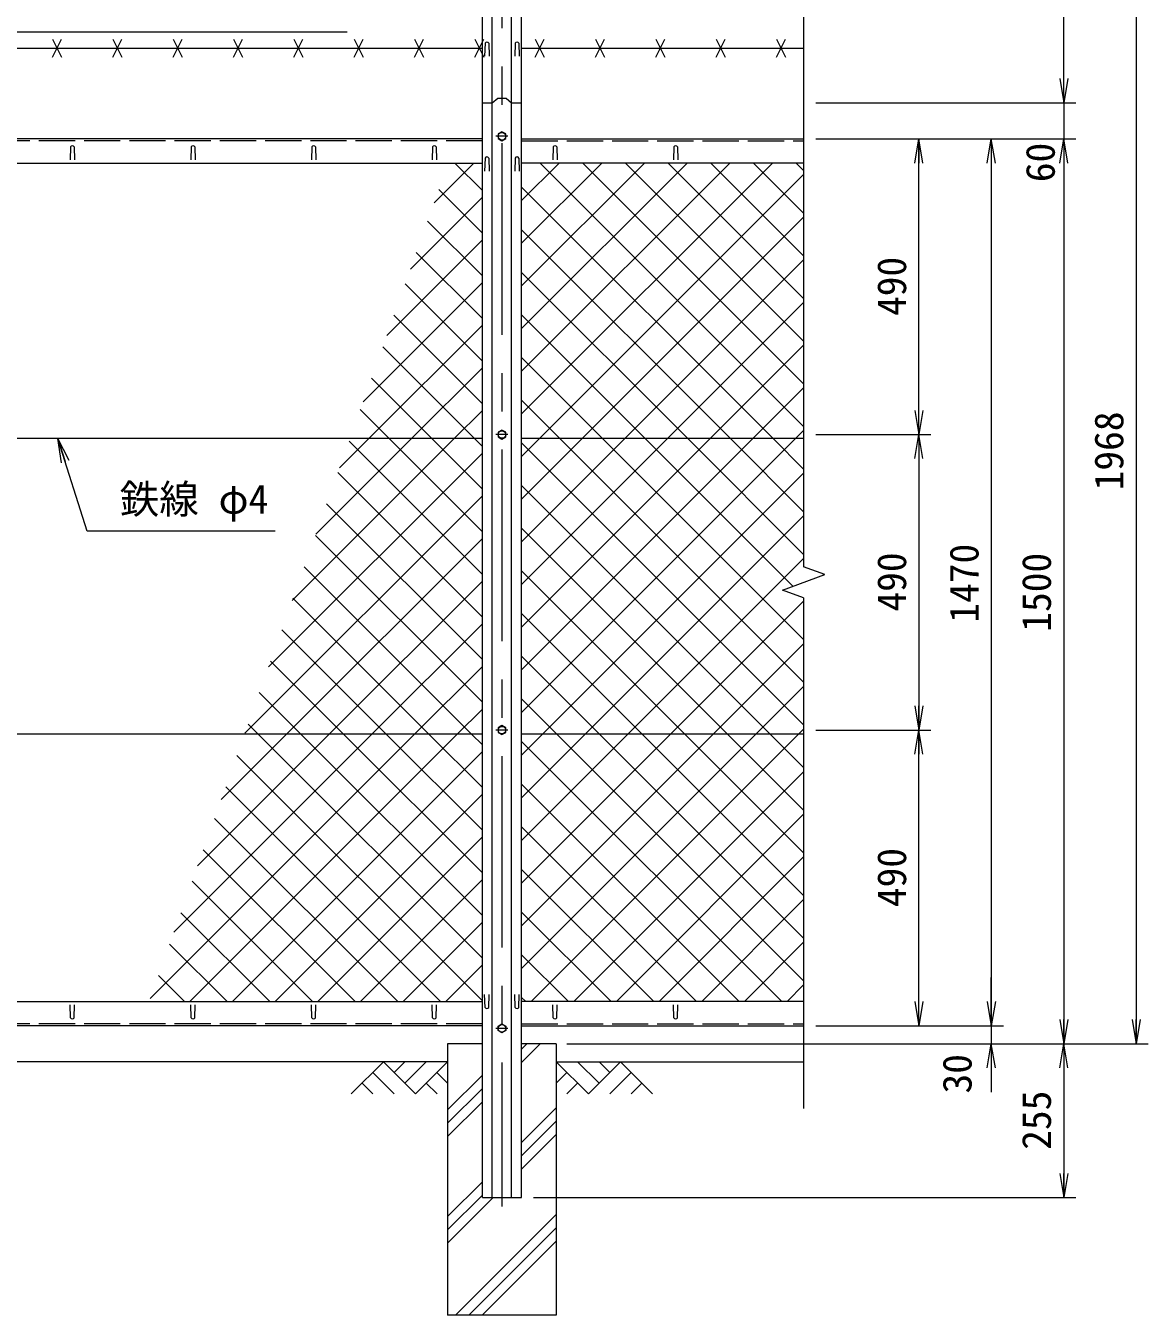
# Model space of a CAD drawing. Units: millimetres at full size. Extents: x -4200 to 4200, y -2970 to 2970.
# Drawn here: x -2169 to -309, y -456 to 1682 of the extents above; entities that cross this region are included whole.
import ezdxf
from ezdxf.enums import TextEntityAlignment as Align

# ---------------------------------------------------------------- set-up
doc = ezdxf.new("R2010")
doc.units = ezdxf.units.MM
doc.header["$LTSCALE"] = 10
doc.linetypes.add('DASHED', pattern=[7.5, 6, -1.5])
doc.linetypes.add('USER1', pattern=[50.8, 31.75, -6.35, 6.35, -6.35])
for name, color, linetype, lineweight in [('0-0_D-STR1', 1, 'Continuous', 18), ('0-1_D-BMK', 2, 'USER1', 13), ('0-2_D-STR-DIM', 7, 'Continuous', 13), ('0-3_D-STR3', 3, 'Continuous', 13), ('0-4_D-BGD', 7, 'Continuous', 18), ('0-5_D-STR4', 7, 'Continuous', 18), ('0-6_D-DCR-HCH', 7, 'Continuous', 13), ('0-7_D-STR-TXT', 7, 'Continuous', 13), ('0-8_0', 7, 'Continuous', 18), ('0-A_D-STR2', 7, 'Continuous', 13)]:
    doc.layers.add(name, color=color, linetype=linetype, lineweight=lineweight)
doc.styles.add('ＭＳ ゴシック', font='')
doc.styles.get('ＭＳ ゴシック').set_extended_font_data('MS Gothic')

# ---------------------------------------------------------------- blocks, each defined once
blk = doc.blocks.new('_Open')
at = {"layer": '0-8_0'}
blk.add_line((-10, 1.667), (0, 0), dxfattribs=at)
blk.add_lwpolyline([(-10, -1.667), (0, 0), (-10, 0)], dxfattribs=at)

msp = doc.modelspace()

# ---------------------------------------------------------------- linework, layer by layer
at = {"layer": '0-0_D-STR1'}
for p, q in [((-1412.47, -261.08), (-1412.47, 1961.85)), ((-1395.97, -261.08), (-1395.97, 1961.85)), ((-1363.97, -261.08), (-1363.97, 1961.85)), ((-1347.47, -261.08), (-1347.47, 1961.85)), ((-1407.97, 1652.52), (-1408.72, 1631.02)), ((-1401.97, 1652.52), (-1401.22, 1631.02)), ((-1357.97, 1652.52), (-1358.72, 1631.02)), ((-1351.97, 1652.52), (-1351.22, 1631.02)), ((-1412.47, 1493.92), (-3354.97, 1493.92)), ((-2094.97, 1480.79), (-2095.72, 1459.29)), ((-2088.97, 1480.79), (-2088.22, 1459.29)), ((-1894.97, 1480.79), (-1895.72, 1459.29)), ((-1888.97, 1480.79), (-1888.22, 1459.29)), ((-1694.97, 1480.79), (-1695.72, 1459.29)), ((-1688.97, 1480.79), (-1688.22, 1459.29)), ((-1494.97, 1480.79), (-1495.72, 1459.29)), ((-1488.97, 1480.79), (-1488.22, 1459.29)), ((-1347.47, 1493.92), (-879.97, 1493.92)), ((-1294.97, 1480.79), (-1295.72, 1459.29)), ((-1288.97, 1480.79), (-1288.22, 1459.29)), ((-1094.97, 1480.79), (-1095.72, 1459.29)), ((-1088.97, 1480.79), (-1088.22, 1459.29)), ((-3354.97, 1453.92), (-1412.47, 1453.92)), ((-1407.97, 1462.3), (-1408.72, 1440.8)), ((-1401.97, 1462.3), (-1401.22, 1440.8)), ((-1357.97, 1462.3), (-1358.72, 1440.8)), ((-1351.97, 1462.3), (-1351.22, 1440.8)), ((-879.97, 1453.92), (-1347.47, 1453.92)), ((-1407.97, 54.25), (-1408.72, 75.75)), ((-1401.97, 54.25), (-1401.22, 75.75)), ((-1357.97, 54.25), (-1358.72, 75.75)), ((-1351.97, 54.25), (-1351.22, 75.75)), ((-3354.97, 63.92), (-1412.47, 63.92)), ((-2094.97, 37.05), (-2095.72, 58.55)), ((-2088.97, 37.05), (-2088.22, 58.55)), ((-1894.97, 37.05), (-1895.72, 58.55)), ((-1888.97, 37.05), (-1888.22, 58.55)), ((-1694.97, 37.05), (-1695.72, 58.55)), ((-1688.97, 37.05), (-1688.22, 58.55)), ((-1494.97, 37.05), (-1495.72, 58.55)), ((-1488.97, 37.05), (-1488.22, 58.55)), ((-879.97, 63.92), (-1347.47, 63.92)), ((-1294.97, 37.05), (-1295.72, 58.55)), ((-1288.97, 37.05), (-1288.22, 58.55)), ((-1094.97, 37.05), (-1095.72, 58.55)), ((-1088.97, 37.05), (-1088.22, 58.55)), ((-1412.47, 23.92), (-3354.97, 23.92)), ((-1347.47, 23.92), (-879.97, 23.92)), ((-1412.47, -261.08), (-1347.47, -261.08))]:
    msp.add_line(p, q, dxfattribs=at)
at = {"layer": '0-0_D-STR1', "linetype": 'DASHED'}
for p, q in [((-1412.47, 1490.92), (-3354.97, 1490.92)), ((-1347.47, 1490.92), (-879.97, 1490.92)), ((-1412.47, 26.92), (-3354.97, 26.92)), ((-1347.47, 26.92), (-879.97, 26.92))]:
    msp.add_line(p, q, dxfattribs=at)
at = {"layer": '0-0_D-STR1'}
msp.add_lwpolyline([(-1412.47, 1553.92), (-1395.97, 1553.92), (-1386.97, 1561.68), (-1372.97, 1561.68), (-1363.97, 1553.92), (-1347.47, 1553.92)], dxfattribs=at)
for centre, start, end in [((-1404.97, 1651.27), 22.61986, 157.38014), ((-1354.97, 1651.27), 22.61986, 157.38014), ((-2091.97, 1479.54), 22.61986, 157.38014), ((-1891.97, 1479.54), 22.61986, 157.38014), ((-1691.97, 1479.54), 22.61986, 157.38014), ((-1491.97, 1479.54), 22.61986, 157.38014), ((-1291.97, 1479.54), 22.61986, 157.38014), ((-1091.97, 1479.54), 22.61986, 157.38014), ((-1404.97, 1461.05), 22.61986, 157.38014), ((-1354.97, 1461.05), 22.61986, 157.38014), ((-1404.97, 55.5), 202.61986, 337.38014), ((-1354.97, 55.5), 202.61986, 337.38014), ((-2091.97, 38.3), 202.61986, 337.38014), ((-1891.97, 38.3), 202.61986, 337.38014), ((-1691.97, 38.3), 202.61986, 337.38014), ((-1491.97, 38.3), 202.61986, 337.38014), ((-1291.97, 38.3), 202.61986, 337.38014), ((-1091.97, 38.3), 202.61986, 337.38014)]:
    msp.add_arc(centre, 3.25, start, end, dxfattribs=at)
at = {"layer": '0-1_D-BMK'}
for p, q in [((-1379.97, 1994.85), (-1379.97, -276.08)), ((-1369.97, 1498.42), (-1389.97, 1498.42)), ((-1369.97, 1003.92), (-1389.97, 1003.92)), ((-1369.97, 513.92), (-1389.97, 513.92)), ((-1369.97, 19.42), (-1389.97, 19.42))]:
    msp.add_line(p, q, dxfattribs=at)
at = {"layer": '0-2_D-STR-DIM'}
for p, q in [((-879.97, 1988.37), (-879.97, 784.57)), ((-448.93, 1553.92), (-448.93, 1961.85)), ((-328.93, 1961.85), (-328.93, -6.08)), ((-448.93, 1593.92), (-448.93, 1633.92)), ((-859.97, 1553.92), (-428.93, 1553.92)), ((-859.97, 1553.92), (-428.93, 1553.92)), ((-448.93, 1553.92), (-448.93, 1493.92)), ((-859.97, 1493.92), (-668.93, 1493.92)), ((-859.97, 1493.92), (-548.93, 1493.92)), ((-859.97, 1493.92), (-428.93, 1493.92)), ((-859.97, 1493.92), (-428.93, 1493.92)), ((-688.93, 1003.92), (-688.93, 1493.92)), ((-568.93, 1493.92), (-568.93, 23.92)), ((-448.93, 1493.92), (-448.93, -6.08)), ((-448.93, 1453.92), (-448.93, 1413.92)), ((-859.97, 1003.92), (-668.93, 1003.92)), ((-859.97, 1003.92), (-668.93, 1003.92)), ((-688.93, 1003.92), (-688.93, 513.92)), ((-915.21, 746.09), (-844.74, 771.74)), ((-844.74, 771.74), (-879.97, 784.57)), ((-879.97, 733.27), (-915.21, 746.09)), ((-879.97, 733.27), (-879.97, -113.39)), ((-859.97, 513.92), (-668.93, 513.92)), ((-859.97, 513.92), (-668.93, 513.92)), ((-688.93, 23.92), (-688.93, 513.92)), ((-568.93, 63.92), (-568.93, 103.92)), ((-859.97, 23.92), (-668.93, 23.92)), ((-859.97, 23.92), (-548.93, 23.92)), ((-859.97, 23.92), (-548.93, 23.92)), ((-568.93, 23.92), (-568.93, -6.08)), ((-1272.2, -6.08), (-428.93, -6.08)), ((-1269.97, -6.08), (-548.93, -6.08)), ((-1269.97, -6.08), (-428.93, -6.08)), ((-1269.97, -6.08), (-308.93, -6.08)), ((-448.93, -6.08), (-448.93, -261.08)), ((-568.93, -46.08), (-568.93, -86.08)), ((-1327.47, -261.08), (-428.93, -261.08))]:
    msp.add_line(p, q, dxfattribs=at)
at = {"layer": '0-3_D-STR3'}
for p, q in [((-2124.97, 1659.55), (-2109.97, 1629.55)), ((-2124.97, 1629.55), (-2109.97, 1659.55)), ((-2024.97, 1659.55), (-2009.97, 1629.55)), ((-2024.97, 1629.55), (-2009.97, 1659.55)), ((-1924.97, 1659.55), (-1909.97, 1629.55)), ((-1924.97, 1629.55), (-1909.97, 1659.55)), ((-1824.97, 1659.55), (-1809.97, 1629.55)), ((-1824.97, 1629.55), (-1809.97, 1659.55)), ((-1724.97, 1659.55), (-1709.97, 1629.55)), ((-1724.97, 1629.55), (-1709.97, 1659.55)), ((-1624.97, 1659.55), (-1609.97, 1629.55)), ((-1624.97, 1629.55), (-1609.97, 1659.55)), ((-1524.97, 1659.55), (-1509.97, 1629.55)), ((-1524.97, 1629.55), (-1509.97, 1659.55)), ((-1424.97, 1659.55), (-1409.97, 1629.55)), ((-1424.97, 1629.55), (-1409.97, 1659.55)), ((-1324.97, 1659.55), (-1309.97, 1629.55)), ((-1324.97, 1629.55), (-1309.97, 1659.55)), ((-1224.97, 1659.55), (-1209.97, 1629.55)), ((-1224.97, 1629.55), (-1209.97, 1659.55)), ((-1124.97, 1659.55), (-1109.97, 1629.55)), ((-1124.97, 1629.55), (-1109.97, 1659.55)), ((-1024.97, 1659.55), (-1009.97, 1629.55)), ((-1024.97, 1629.55), (-1009.97, 1659.55)), ((-924.97, 1659.55), (-909.97, 1629.55)), ((-924.97, 1629.55), (-909.97, 1659.55)), ((-3354.97, 1644.55), (-1412.47, 1644.55)), ((-1347.47, 1644.55), (-879.97, 1644.55)), ((-1379.97, 1505.92), (-1386.47, 1502.17)), ((-1386.47, 1502.17), (-1386.47, 1494.66)), ((-1373.47, 1502.17), (-1379.97, 1505.92)), ((-1373.47, 1494.66), (-1373.47, 1502.17)), ((-1386.47, 1494.66), (-1379.97, 1490.91)), ((-1379.97, 1490.91), (-1373.47, 1494.66)), ((-1379.97, 1011.42), (-1386.47, 1007.67)), ((-1386.47, 1007.67), (-1386.47, 1000.16)), ((-1373.47, 1007.67), (-1379.97, 1011.42)), ((-1373.47, 1000.16), (-1373.47, 1007.67)), ((-1412.47, 997.17), (-3354.97, 997.17)), ((-1386.47, 1000.16), (-1379.97, 996.41)), ((-1379.97, 996.41), (-1373.47, 1000.16)), ((-879.97, 997.17), (-1347.47, 997.17)), ((-1412.47, 507.17), (-3354.97, 507.17)), ((-879.97, 507.17), (-1347.47, 507.17))]:
    msp.add_line(p, q, dxfattribs=at)
for points in [[(-1373.47, 517.67), (-1379.97, 521.42), (-1386.47, 517.67), (-1386.47, 510.16), (-1379.97, 506.41), (-1373.47, 510.16)], [(-1373.47, 15.66), (-1379.97, 11.91), (-1386.47, 15.66), (-1386.47, 23.17), (-1379.97, 26.92), (-1373.47, 23.17)]]:
    msp.add_lwpolyline(points, close=True, dxfattribs=at)
for centre in [(-1379.97, 1498.42), (-1379.97, 1003.92), (-1379.97, 513.92), (-1379.97, 19.42)]:
    msp.add_circle(centre, 6.25, dxfattribs=at)
at = {"layer": '0-4_D-BGD'}
for p, q in [((-1469.97, -36.08), (-3289.97, -36.08)), ((-1289.97, -36.08), (-879.97, -36.08))]:
    msp.add_line(p, q, dxfattribs=at)
at = {"layer": '0-5_D-STR4'}
for p, q in [((-1469.97, -6.08), (-1469.97, -456.08)), ((-1412.47, -6.08), (-1469.97, -6.08)), ((-1289.97, -6.08), (-1347.47, -6.08)), ((-1289.97, -6.08), (-1289.97, -456.08)), ((-1289.97, -456.08), (-1469.97, -456.08))]:
    msp.add_line(p, q, dxfattribs=at)
at = {"layer": '0-6_D-DCR-HCH'}
for p, q in [((-1347.47, -37.14), (-1316.41, -6.08)), ((-1347.47, -15.05), (-1338.51, -6.08)), ((-1576.4, -36.08), (-1629.61, -89.29)), ((-1576.4, -36.08), (-1523.19, -89.29)), ((-1558.66, -53.82), (-1540.92, -36.08)), ((-1540.92, -71.56), (-1505.45, -36.08)), ((-1523.19, -89.29), (-1469.97, -36.08)), ((-1236.76, -89.29), (-1289.97, -36.08)), ((-1219.03, -71.56), (-1254.5, -36.08)), ((-1183.55, -36.08), (-1236.76, -89.29)), ((-1201.2, -53.91), (-1219.03, -36.08)), ((-1183.55, -36.08), (-1130.34, -89.29)), ((-1594.14, -53.82), (-1558.5, -89.29)), ((-1487.71, -53.82), (-1469.97, -71.48)), ((-1469.97, -115.45), (-1412.47, -57.95)), ((-1272.24, -53.82), (-1289.97, -71.48)), ((-1165.81, -53.82), (-1201.45, -89.29)), ((-1611.87, -71.56), (-1594.05, -89.29)), ((-1505.45, -71.56), (-1487.63, -89.29)), ((-1469.97, -137.55), (-1412.47, -80.05)), ((-1254.5, -71.56), (-1272.32, -89.29)), ((-1148.08, -71.56), (-1165.89, -89.29)), ((-1469.97, -159.64), (-1412.47, -102.14)), ((-1347.47, -169.73), (-1289.97, -112.23)), ((-1347.47, -191.82), (-1289.97, -134.32)), ((-1347.47, -213.92), (-1289.97, -156.42)), ((-1469.97, -292.23), (-1412.47, -234.73)), ((-1469.97, -314.32), (-1412.47, -256.82)), ((-1469.97, -336.42), (-1394.64, -261.08)), ((-1457.05, -456.08), (-1289.97, -289)), ((-1434.96, -456.08), (-1289.97, -311.1)), ((-1412.86, -456.08), (-1289.97, -333.2))]:
    msp.add_line(p, q, dxfattribs=at)
at = {"layer": '0-7_D-STR-TXT'}
for points in [[(-1636.43, 1670.8), (-2334.3, 1670.8), (-2388.31, 1495.83)], [(-1755.92, 843.54), (-2067.25, 843.54), (-2115.34, 995.26)]]:
    msp.add_lwpolyline(points, dxfattribs=at)
at = {"layer": '0-A_D-STR2'}
for p, q in [((-1492.55, 1388.06), (-1426.69, 1453.92)), ((-1412.47, 1408.52), (-1457.87, 1453.92)), ((-1347.47, 1391.71), (-1285.27, 1453.92)), ((-1347.47, 1321), (-1214.56, 1453.92)), ((-1347.47, 1250.29), (-1143.85, 1453.92)), ((-1347.47, 1179.58), (-1073.14, 1453.92)), ((-1347.47, 1108.87), (-1002.43, 1453.92)), ((-1347.47, 1038.16), (-931.72, 1453.92)), ((-879.97, 1017.44), (-1316.45, 1453.92)), ((-879.97, 1088.15), (-1245.74, 1453.92)), ((-879.97, 1158.86), (-1175.03, 1453.92)), ((-879.97, 1229.57), (-1104.32, 1453.92)), ((-879.97, 1300.28), (-1033.61, 1453.92)), ((-879.97, 1370.99), (-962.9, 1453.92)), ((-879.97, 1441.7), (-892.19, 1453.92)), ((-1531.74, 1278.16), (-1412.47, 1397.42)), ((-1412.47, 1337.81), (-1484.71, 1410.04)), ((-1412.47, 1267.1), (-1503.3, 1357.92)), ((-1247.05, 997.17), (-879.97, 1364.24)), ((-1570.94, 1168.25), (-1412.47, 1326.71)), ((-1412.47, 1196.38), (-1521.89, 1305.8)), ((-1176.34, 997.17), (-879.97, 1293.53)), ((-1610.13, 1058.35), (-1412.47, 1256)), ((-1412.47, 1125.67), (-1540.47, 1253.67)), ((-1105.63, 997.17), (-879.97, 1222.82)), ((-1412.47, 1054.96), (-1559.06, 1201.55)), ((-1600.6, 997.17), (-1412.47, 1185.29)), ((-1425.39, 997.17), (-1577.65, 1149.43)), ((-1034.91, 997.17), (-879.97, 1152.11)), ((-1529.89, 997.17), (-1412.47, 1114.58)), ((-1213.26, 997.17), (-1347.47, 1131.38)), ((-1496.1, 997.17), (-1596.24, 1097.3)), ((-1283.97, 997.17), (-1347.47, 1060.67)), ((-1566.81, 997.17), (-1614.82, 1045.18)), ((-1459.18, 997.17), (-1412.47, 1043.87)), ((-1727.71, 728.64), (-1459.18, 997.17)), ((-1688.51, 838.54), (-1529.89, 997.17)), ((-1649.32, 948.45), (-1600.6, 997.17)), ((-1412.47, 772.12), (-1633.41, 993.06)), ((-1412.47, 842.83), (-1566.81, 997.17)), ((-1412.47, 913.54), (-1496.1, 997.17)), ((-1412.47, 984.25), (-1425.39, 997.17)), ((-1347.47, 896.74), (-1247.05, 997.17)), ((-1347.47, 826.03), (-1176.34, 997.17)), ((-1347.47, 755.32), (-1105.63, 997.17)), ((-1347.47, 684.61), (-1034.91, 997.17)), ((-879.97, 522.46), (-1347.47, 989.96)), ((-879.97, 593.17), (-1283.97, 997.17)), ((-879.97, 663.88), (-1213.26, 997.17)), ((-1766.9, 618.74), (-1412.47, 973.16)), ((-1412.47, 701.41), (-1652, 940.94)), ((-935.39, 507.17), (-1347.47, 919.25)), ((-1312.78, 507.17), (-879.97, 939.98)), ((-1806.09, 508.83), (-1412.47, 902.45)), ((-1412.47, 630.7), (-1670.59, 888.81)), ((-1242.07, 507.17), (-879.97, 869.26)), ((-1412.47, 559.99), (-1689.17, 836.69)), ((-1006.1, 507.17), (-1347.47, 848.54)), ((-1737.05, 507.17), (-1412.47, 831.74)), ((-1171.36, 507.17), (-879.97, 798.55)), ((-1430.36, 507.17), (-1707.76, 784.57)), ((-1076.81, 507.17), (-1347.47, 777.83)), ((-845.96, 771.3), (-847.37, 772.7)), ((-1666.34, 507.17), (-1412.47, 761.03)), ((-1501.07, 507.17), (-1726.35, 732.44)), ((-1100.65, 507.17), (-879.97, 727.84)), ((-1147.52, 507.17), (-1347.47, 707.12)), ((-1595.63, 507.17), (-1412.47, 690.32)), ((-1571.78, 507.17), (-1744.94, 680.32)), ((-1029.94, 507.17), (-879.97, 657.13)), ((-1642.5, 507.17), (-1763.53, 628.2)), ((-1218.23, 507.17), (-1347.47, 636.41)), ((-1524.91, 507.17), (-1412.47, 619.61)), ((-1713.21, 507.17), (-1782.11, 576.07)), ((-1288.94, 507.17), (-1347.47, 565.7)), ((-1783.92, 507.17), (-1800.7, 523.95)), ((-1962.86, 69.22), (-1524.91, 507.17)), ((-1923.67, 179.12), (-1595.63, 507.17)), ((-1884.48, 289.03), (-1666.34, 507.17)), ((-1845.28, 398.93), (-1737.05, 507.17)), ((-1412.47, 135.72), (-1783.92, 507.17)), ((-1412.47, 206.44), (-1713.21, 507.17)), ((-1412.47, 277.15), (-1642.5, 507.17)), ((-1412.47, 347.86), (-1571.78, 507.17)), ((-1412.47, 418.57), (-1501.07, 507.17)), ((-1412.47, 489.28), (-1430.36, 507.17)), ((-1347.47, 472.48), (-1312.78, 507.17)), ((-1347.47, 401.76), (-1242.07, 507.17)), ((-1347.47, 331.05), (-1171.36, 507.17)), ((-1347.47, 260.34), (-1100.65, 507.17)), ((-1347.47, 189.63), (-1029.94, 507.17)), ((-916.4, 63.92), (-1347.47, 494.99)), ((-879.97, 98.2), (-1288.94, 507.17)), ((-879.97, 168.91), (-1218.23, 507.17)), ((-879.97, 239.62), (-1147.52, 507.17)), ((-879.97, 310.33), (-1076.81, 507.17)), ((-879.97, 381.04), (-1006.1, 507.17)), ((-879.97, 451.75), (-935.39, 507.17)), ((-1826.74, 63.92), (-1412.47, 478.19)), ((-1412.47, 65.01), (-1819.29, 471.83)), ((-1261.06, 63.92), (-879.97, 445)), ((-1482.09, 63.92), (-1837.88, 419.7)), ((-1756.03, 63.92), (-1412.47, 407.48)), ((-987.11, 63.92), (-1347.47, 424.28)), ((-1552.8, 63.92), (-1856.46, 367.58)), ((-1190.35, 63.92), (-879.97, 374.29)), ((-1057.82, 63.92), (-1347.47, 353.57)), ((-1685.32, 63.92), (-1412.47, 336.76)), ((-1623.51, 63.92), (-1875.05, 315.46)), ((-1119.64, 63.92), (-879.97, 303.58)), ((-1128.53, 63.92), (-1347.47, 282.86)), ((-1694.22, 63.92), (-1893.64, 263.34)), ((-1614.61, 63.92), (-1412.47, 266.05)), ((-1048.93, 63.92), (-879.97, 232.87)), ((-1764.93, 63.92), (-1912.23, 211.21)), ((-1543.9, 63.92), (-1412.47, 195.34)), ((-1199.25, 63.92), (-1347.47, 212.15)), ((-1835.64, 63.92), (-1930.81, 159.09)), ((-978.21, 63.92), (-879.97, 162.16)), ((-1269.96, 63.92), (-1347.47, 141.44)), ((-1906.35, 63.92), (-1949.4, 106.97)), ((-1473.19, 63.92), (-1412.47, 124.63)), ((-907.5, 63.92), (-879.97, 91.45)), ((-1340.67, 63.92), (-1347.47, 70.72))]:
    msp.add_line(p, q, dxfattribs=at)
for points in [[(-1347.47, 967.45), (-1317.76, 997.17), (-879.97, 1434.95)], [(-879.97, 946.73), (-930.41, 997.17), (-1347.47, 1414.23)], [(-879.97, 876.02), (-1001.12, 997.17), (-1347.47, 1343.52)], [(-879.97, 805.31), (-1071.84, 997.17), (-1347.47, 1272.81)], [(-897.81, 752.43), (-1142.55, 997.17), (-1347.47, 1202.1)], [(-1347.47, 613.9), (-964.2, 997.17), (-879.97, 1081.4)], [(-1347.47, 543.19), (-893.49, 997.17), (-879.97, 1010.69)], [(-1347.47, 118.92), (-959.23, 507.17), (-879.97, 586.42)], [(-1897.45, 63.92), (-1454.2, 507.17), (-1412.47, 548.9)], [(-1331.77, 63.92), (-888.52, 507.17), (-879.97, 515.71)]]:
    msp.add_lwpolyline(points, dxfattribs=at)

# ---------------------------------------------------------------- block references
at = {"layer": '0-2_D-STR-DIM', "xscale": 4, "yscale": 4}
for p, rotation in [((-448.93, 1553.92), 270), ((-448.93, 1553.92), 270), ((-688.93, 1493.92), 90), ((-568.93, 1493.92), 90), ((-448.93, 1493.92), 90), ((-448.93, 1493.92), 90), ((-688.93, 1003.92), 270), ((-688.93, 1003.92), 90), ((-688.93, 513.92), 270), ((-688.93, 513.92), 90), ((-688.93, 23.92), 270), ((-568.93, 23.92), 270), ((-568.93, 23.92), 270), ((-448.93, -6.08), 270), ((-328.93, -6.08), 270), ((-568.93, -6.08), 90), ((-448.93, -6.08), 90), ((-448.93, -261.08), 270)]:
    msp.add_blockref('_Open', p, dxfattribs=dict(at, rotation=rotation))
at = {"layer": '0-7_D-STR-TXT', "xscale": 4, "yscale": 4, "rotation": 107.58773}
msp.add_blockref('_Open', (-2115.95, 997.17), dxfattribs=at)

# ---------------------------------------------------------------- texts
at = {"layer": '0-2_D-STR-DIM', "style": 'ＭＳ ゴシック'}
for s, p in [('60', (-449.37, 1422.3)), ('490', (-695.68, 1200.41)), ('1968', (-335.68, 911.35)), ('1470', (-575.68, 692)), ('490', (-695.68, 710.41)), ('1500', (-455.68, 677)), ('490', (-695.68, 220.41)), ('30', (-587.19, -88.51)), ('255', (-455.68, -181.95))]:
    msp.add_text(s, height=48.09, rotation=90, dxfattribs=at).set_placement(p, align=Align.BOTTOM_LEFT)
at = {"layer": '0-7_D-STR-TXT', "style": 'ＭＳ ゴシック'}
msp.add_text('鉄線 φ4', height=48.09, dxfattribs=at).set_placement((-2013.53, 858.41), align=Align.BOTTOM_LEFT)

doc.saveas('drawing.dxf')
